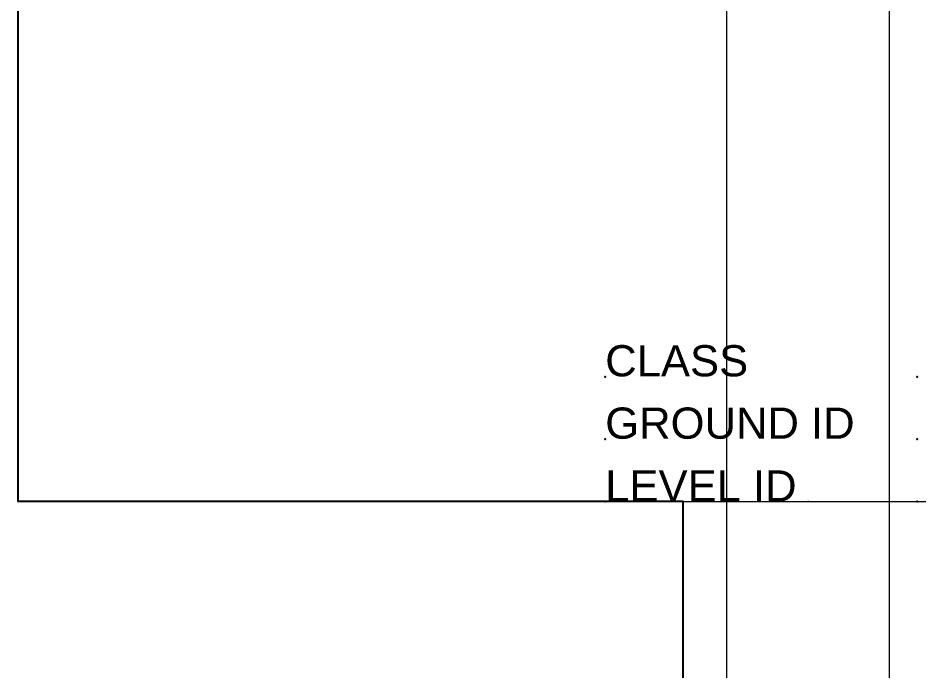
# Model space of a CAD drawing. Header units: inches. Extents: x -17229 to 23588, y -1896 to 20170.
# Drawn here: x 5883 to 7327, y 8405 to 9452 of the extents above; entities that cross this region are included whole.
import ezdxf
from ezdxf.enums import TextEntityAlignment as Align

# ---------------------------------------------------------------- set-up
doc = ezdxf.new("R2010")
doc.units = ezdxf.units.IN
doc.header["$MEASUREMENT"] = 0
doc.linetypes.add('PHANTOM', pattern=[12.7, 6.35, -1.27, 1.27, -1.27, 1.27, -1.27])
doc.layers.add('PK24-SYS-ROOM', color=8, linetype='Continuous', true_color=0x808080)
doc.layers.add('PK24E-HELPER', color=253, linetype='PHANTOM', true_color=0xa1a1a1)
for name, color, linetype in [('PK24E', 7, 'Continuous'), ('PK24E-DATA', 7, 'Continuous'), ('PK24E-STRUCT-STEEL', 254, 'Continuous')]:
    doc.layers.add(name, color=color, linetype=linetype)
doc.styles.add('Impact', font='impact.ttf', dxfattribs={"height": 5})
doc.styles.get("Standard").update_dxf_attribs({"font": 'arial.ttf'})

# ---------------------------------------------------------------- blocks, each defined once
blk = doc.blocks.new('*U31')
for p in [(0, 14.29), (50, 14.29), (0, 4.29), (0, 4.29), (50, 4.29), (50, 4.29), (0, -5.71), (50, -5.71)]:
    blk.add_point(p)
blk = doc.blocks.new('*U27')
at = {"layer": 'PK24-SYS-ROOM', "lineweight": 5}
blk.add_lwpolyline([(-294.09, 0), (294.09, 0), (294.09, 299.82), (-294.09, 299.82)], close=True, dxfattribs=at)
at = {"layer": 'PK24E-DATA', "lineweight": 5}
blk.add_blockref('*U31', (-200, 5.71), dxfattribs=at)
at = {"layer": 'PK24-SYS-ROOM', "color": 3, "lineweight": 5, "style": 'Impact'}
blk.add_attdef('ROOMNO', text='', height=10, dxfattribs=at).set_placement((178.82, 230), align=Align.CENTER)
at = {"layer": 'PK24E-DATA', "lineweight": 5, "char_height": 5, "attachment_point": 7}
for s, insert in [('CLASS', (-200, 20)), ('GROUND ID', (-200, 10)), ('LEVEL ID', (-200, 0))]:
    blk.add_mtext_dynamic_manual_height_columns(s, width=50, gutter_width=50, heights=[0], dxfattribs=dict(at, insert=insert))
at = {"layer": 'PK24E-DATA', "lineweight": 5}
for tag, p in [('COMP_TYPE', (-150, 20)), ('GROUND_ID', (-150, 10)), ('LEVEL_ID', (-150, 0))]:
    blk.add_attdef(tag, p, '', height=5, dxfattribs=at)
blk = doc.blocks.new('*U37')
at = {"layer": 'PK24E-HELPER', "lineweight": 5}
blk.add_point((-167.5, 0), dxfattribs=at)
at = {"layer": 'PK24E-STRUCT-STEEL', "lineweight": 5}
blk.add_lwpolyline([(-180.5, 299.82), (-154.5, 299.82), (-154.5, -398.4), (-180.5, -398.4)], close=True, dxfattribs=at)

msp = doc.modelspace()

# ---------------------------------------------------------------- linework, layer by layer
for p, q in [((5883, 11676.7), (5883, 8676.7)), ((6949, 8676.7), (5883, 8676.7)), ((6949, 8376.7), (6949, 8676.7))]:
    msp.add_line(p, q)

# ---------------------------------------------------------------- block references
at = {"layer": 'PK24E', "lineweight": 5, "xscale": 10, "yscale": 10, "zscale": 10}
for name in ['*U27', '*U37']:
    msp.add_blockref(name, (8823.9, 8676.7), dxfattribs=at)

doc.saveas('drawing.dxf')
